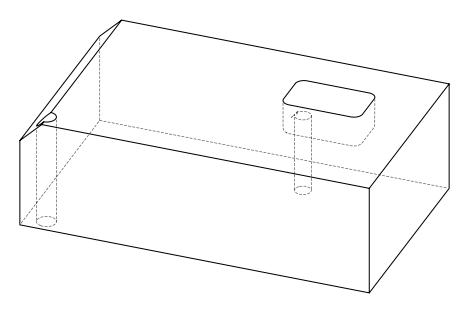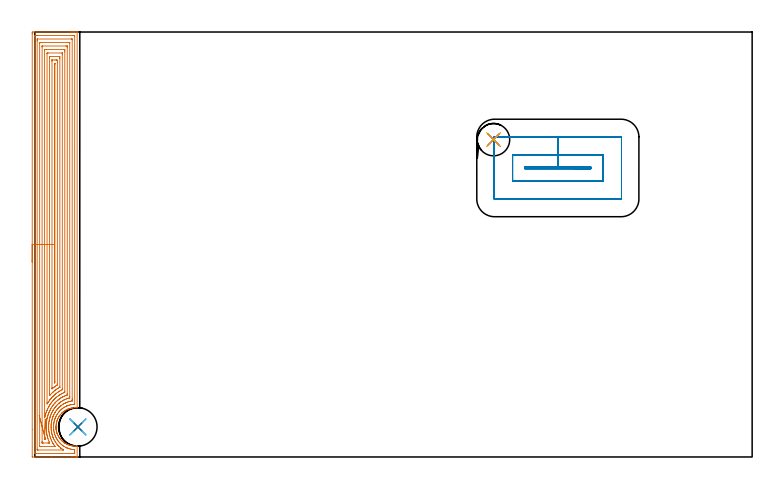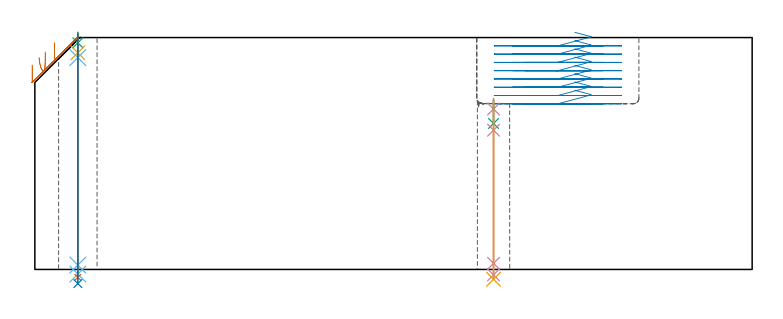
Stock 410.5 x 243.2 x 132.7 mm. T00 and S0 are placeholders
(PLAN: 11 operations, 9 tool changes, 30.1 min)
(1 AREA_MILL | FG_CHAMFER_SURFACE | UGT0205_001 | 19.16 min | 80287 mm3)
(2 MILL_RECTANGULAR_POCKET | POCKET_RECTANGULAR_STRAIGHT | UGT0201_095 | Follow Part, ap 5, ae 75% | 8.11 min | 192234 mm3)
(3 SPOT_DRILL | STEP1HOLE | NXT0321_9005460120000 | 0.05 min | 117 mm3)
(4 SPOT_DRILL_1 | STEP1HOLE_1 | NXT0321_9005460120000 | 0.06 min | 184 mm3)
(5 DRILL_BLIND_HOLE_INTO_CENTER | STEP1HOLE | NXT0301_029 | 0.04 min | 141 mm3)
(6 GUN_DRILL_THROUGH_HOLE | STEP1HOLE | UGT0307_001 | 0.59 min | 2397 mm3)
(7 SPADE_DRILL_TO_ENLARGE_THROUGH_HOLE | STEP1HOLE | UGT0306_004 | 0.56 min | 16025 mm3)
(8 DRILL_TO_ENLARGE_THROUGH_HOLE | STEP1HOLE | UGT0301_053 | 0.57 min | 30620 mm3)
(9 DRILL_BLIND_HOLE_INTO_CENTER_1 | STEP1HOLE_1 | NXT0301_046 | 0.06 min | 359 mm3)
(10 GUN_DRILL_THROUGH_HOLE_1 | STEP1HOLE_1 | UGT0307_003 | 0.49 min | 3224 mm3)
(11 SPADE_DRILL_TO_ENLARGE_THROUGH_HOLE_1 | STEP1HOLE_1 | UGT0306_009 | 0.42 min | 21685 mm3)
(TOOL UGT0205_001 | Chamfer Mill 20 x 3 x 45 deg. | D20 FL50 Z2)
(TOOL UGT0201_095 | End mill 20 mm | D20 R3 FL38 Z4)
(TOOL NXT0321_9005460120000 | NC Spot Drill, 142deg, 12mm, Carbide, Uncoated | D12 PA142 FL30 Z2)
(TOOL NXT0301_029 | Carbide Drill 5.8mm [860.1-0580-017A1-MM 2214] | D5.8 PA140 FL28 Z2)
(TOOL UGT0307_001 | Gun Drill 5 mm | D5 PA130 FL24 Z1)
(TOOL UGT0306_004 | Spade Drill 13.5mm | D13.5 PA132 FL10 Z2)
(TOOL UGT0301_053 | Twist Drill 22 mm | D22 PA118 FL150 Z2)
(TOOL NXT0301_046 | Carbide Drill 7.5mm [860.1-0750-038A1-MM 2214] | D7.5 PA140 FL53 Z2)
(TOOL UGT0307_003 | Gun Drill 7 mm | D7 PA130 FL24 Z1)
(TOOL UGT0306_009 | Spade Drill 18.5mm | D18.5 PA132 FL10 Z2)
(OP 1 AREA_MILL)
G17 G21 G94 G90
T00 M6
G54
G17 G0 G90 X-1.5 Y111.6 S1061 M3
G43 Z142.7 H0
Z117.
G94 G1 Y111.638 Z116.128 F250.
Y111.752 Z115.264
Y111.941 Z114.412
Y112.203 Z113.58
Y112.537 Z112.774
Y112.94 Z112.
Y113.408 Z111.264
Y113.94 Z110.572
Y114.529 Z109.929
Y115.172 Z109.34
Y115.864 Z108.808
Y116.6 Z108.34
Y117.374 Z107.937
Y118.18 Z107.603
Y119.012 Z107.341
Y119.863 Z107.152
Y120.728 Z107.038
Y121.6 Z107.
Y242.181
X-1.499 Y242.588 Z107.001
X-1.495 Y243.069 Z107.003
X-1.492 Y243.191 Z107.006
X-1.019 Y243.2 Z107.478
X20.463 Z128.959
X21.069 Z129.563
X21.625 Z130.122
X21.952 Z130.448
X22.509 Z131.005
X22.836 Z131.331
X23.844 Z132.344
X24.186 Y243.193 Z132.677
X24.197 Y243.191 Z132.688
X24.2 Y243.034 Z132.7
Y28.239 Z132.699
X24.189 Y28.153 Z132.686
X24.185 Y28.146 Z132.682
X23.619 Y28.184 Z132.117
X23.41 Y28.19 Z131.909
X23.119 Y28.185 Z131.617
X22.53 Y28.174 Z131.029
X21.652 Y28.093 Z130.147
X21.511 Y28.069 Z130.005
X21.069 Y27.992 Z129.563
X20.77 Y27.941 Z129.268
X20.329 Y27.84 Z128.828
X19.89 Y27.713 Z128.389
X19.302 Y27.515 Z127.798
X19.166 Y27.469 Z127.663
X19.01 Y27.408 Z127.509
X18.988 Y27.399 Z127.487
X18.86 Y27.343 Z127.356
X18.799 Y27.317 Z127.297
X18.631 Y27.244 Z127.13
X18.568 Y27.217 Z127.067
X18.418 Y27.146 Z126.918
X18.13 Y27.008 Z126.629
X17.739 Y26.799 Z126.236
X17.535 Y26.681 Z126.029
X17.351 Y26.577 Z125.85
X17.25 Y26.512 Z125.75
X17.24 Y26.506 Z125.74
X17.093 Y26.405 Z125.589
X16.943 Y26.304 Z125.443
X16.806 Y26.211 Z125.305
X16.598 Y26.059 Z125.097
X16.371 Y25.894 Z124.868
X16.209 Y25.765 Z124.704
X16.107 Y25.685 Z124.604
X15.527 Y25.167 Z124.026
X15.491 Y25.134 Z123.989
X15.473 Y25.116 Z123.971
X15.147 Y24.793 Z123.645
X14.688 Y24.274 Z123.187
X14.611 Y24.186 Z123.109
X14.371 Y23.885 Z122.87
X14.295 Y23.779 Z122.793
X14.064 Y23.458 Z122.563
X14.012 Y23.381 Z122.511
X13.73 Y22.961 Z122.23
X13.694 Y22.898 Z122.193
X13.492 Y22.542 Z121.989
X13.265 Y22.116 Z121.764
X13.058 Y21.672 Z121.556
X13.025 Y21.595 Z121.523
X12.865 Y21.224 Z121.364
X12.699 Y20.761 Z121.198
X12.68 Y20.702 Z121.18
X12.562 Y20.332 Z121.06
X12.5 Y20.101 Z120.996
X12.44 Y19.886 Z120.938
X12.405 Y19.735 Z120.903
X12.338 Y19.439 Z120.834
X12.324 Y19.363 Z120.82
X12.253 Y18.994 Z120.753
X12.234 Y18.857 Z120.732
X12.188 Y18.547 Z120.688
X12.142 Y18.101 Z120.641
X12.116 Y17.655 Z120.61
X12.115 Y17.577 Z120.607
X12.102 Y17.209 Z120.599
X12.104 Y17.136 Z120.601
X12.111 Y16.941 Z120.603
X12.112 Y16.887 Z120.606
X12.114 Y16.851
X12.115 Y16.763 Z120.61
X12.118 Y16.698 Z120.615
X12.141 Y16.316 Z120.64
X12.153 Y16.204 Z120.651
X12.188 Y15.87 Z120.684
X12.2 Y15.791 Z120.695
X12.207 Y15.732 Z120.704
X12.225 Y15.602 Z120.724
X12.234 Y15.544 Z120.733
X12.251 Y15.424 Z120.749
X12.267 Y15.345 Z120.763
X12.333 Y14.978 Z120.832
X12.435 Y14.531 Z120.935
X12.557 Y14.086 Z121.055
X12.698 Y13.648 Z121.193
X12.731 Y13.559 Z121.224
X12.79 Y13.385 Z121.289
X12.823 Y13.293 Z121.322
X12.859 Y13.194 Z121.356
X12.895 Y13.112 Z121.39
X13.023 Y12.808 Z121.522
X13.05 Y12.745 Z121.549
X13.257 Y12.301 Z121.755
X13.486 Y11.867 Z121.986
X13.585 Y11.693 Z122.085
X13.731 Y11.439 Z122.229
X14.001 Y11.036 Z122.499
X14.052 Y10.959 Z122.55
X14.367 Y10.517 Z122.867
X14.431 Y10.434 Z122.931
X14.487 Y10.362 Z122.987
X14.61 Y10.211 Z123.109
X15.131 Y9.625 Z123.628
X15.491 Y9.262 Z123.988
X15.784 Y8.992 Z124.283
X15.838 Y8.946 Z124.336
X16.082 Y8.733 Z124.582
X16.225 Y8.616 Z124.725
X16.37 Y8.504 Z124.87
X16.651 Y8.301 Z125.15
X16.806 Y8.189 Z125.305
X17.007 Y8.053 Z125.506
X17.25 Y7.887 Z125.749
X17.322 Y7.84 Z125.822
X17.47 Y7.755 Z125.97
X17.723 Y7.609 Z126.223
X17.976 Y7.474 Z126.476
X18.13 Y7.392 Z126.629
X18.418 Y7.254 Z126.917
X18.568 Y7.183 Z127.067
X18.86 Y7.056 Z127.358
X19.01 Y6.991 Z127.509
X19.504 Y6.81 Z128.002
X19.744 Y6.732 Z128.239
X19.891 Y6.683 Z128.388
X20.136 Y6.614 Z128.636
X20.328 Y6.56 Z128.828
X20.769 Y6.459 Z129.269
X21.069 Y6.407 Z129.569
X21.65 Y6.307 Z130.149
X21.952 Y6.279 Z130.45
X22.53 Y6.227 Z131.028
X23.411 Y6.214 Z131.908
X23.719 Y6.224 Z132.216
X23.825 Y6.228 Z132.321
X23.9 Y6.233 Z132.396
X24.175 Y6.253 Z132.67
X24.19 Y6.244 Z132.684
X24.195 Y6.187 Z132.69
X24.2 Y5.971 Z132.7
Y0.165
X24.197 Y0.009 Z132.688
X24.186 Y0.007 Z132.677
X23.844 Y0. Z132.344
X23.49 Z131.989
X22.836 Z131.331
X21.625 Z130.122
X21.069 Z129.563
X9.568 Z118.065
X-1.299 Y0.001 Z107.199
X-1.492 Y0.01 Z107.006
X-1.499 Y0.204 Z106.999
X-1.5 Y15.735 Z107.
Y121.6
X-0.086 Z108.414
X-0.085 Y241.013 Z108.415
X-0.084 Y241.118 Z108.416
X-0.081 Y241.17 Z108.419
X-0.08 Y241.188 Z108.42
X-0.039 Y241.19 Z108.461
X0.356 Y241.198 Z108.856
X0.748 Y241.2 Z109.248
X1.238 Z109.738
X21.952 Z130.452
X22.444 Y241.198 Z130.944
X22.671 Y241.193 Z131.171
X22.779 Y241.189 Z131.279
X22.785 Y240.854 Z131.285
Y240.802
Y30.549
X22.783 Y30.339 Z131.283
X22.781 Y30.234 Z131.281
X22.779 Y30.19 Z131.279
X22.732 Y30.183 Z131.232
X21.952 Y30.124 Z130.452
X21.91 Y30.12 Z130.41
X21.476 Y30.078 Z129.976
X21.128 Y30.017 Z129.628
X21.069 Y30.006 Z129.569
X20.389 Y29.871 Z128.889
X20.185 Y29.823 Z128.685
X19.689 Y29.686 Z128.189
X19.302 Y29.562 Z127.802
X19.022 Y29.467 Z127.522
X18.418 Y29.242 Z126.918
X18.378 Y29.226 Z126.878
X18.282 Y29.185 Z126.782
X17.776 Y28.941 Z126.276
X17.535 Y28.818 Z126.035
X17.195 Y28.635 Z125.695
X16.651 Y28.322 Z125.151
X16.632 Y28.311 Z125.132
X16.603 Y28.292 Z125.103
X16.111 Y27.945 Z124.611
X15.768 Y27.697 Z124.268
X15.599 Y27.569 Z124.099
X15.384 Y27.399 Z123.884
X15.117 Y27.163 Z123.617
X14.884 Y26.953 Z123.384
X14.655 Y26.737 Z123.155
X14.418 Y26.506 Z122.918
X14.215 Y26.289 Z122.715
X14.001 Y26.053 Z122.501
X13.797 Y25.819 Z122.297
X13.624 Y25.613 Z122.124
X13.4 Y25.327 Z121.9
X13.117 Y24.942 Z121.617
X13.026 Y24.812 Z121.526
X12.963 Y24.72 Z121.463
X12.673 Y24.276 Z121.173
X12.408 Y23.827 Z120.908
X12.369 Y23.759 Z120.869
X12.345 Y23.714 Z120.845
X12.234 Y23.5 Z120.734
X12.048 Y23.122 Z120.548
X11.959 Y22.934 Z120.459
X11.77 Y22.51 Z120.27
X11.577 Y22.041 Z120.077
X11.54 Y21.946 Z120.04
X11.515 Y21.875 Z120.015
X11.35 Y21.394 Z119.85
X11.291 Y21.208 Z119.791
X11.274 Y21.148 Z119.774
X11.102 Y20.506 Z119.602
X11.044 Y20.256 Z119.544
X10.943 Y19.774 Z119.443
X10.87 Y19.363 Z119.37
X10.818 Y19.007 Z119.318
X10.758 Y18.47 Z119.258
X10.735 Y18.199 Z119.235
X10.7 Y17.577 Z119.2
X10.691 Y17.394 Z119.191
X10.69 Y17.372 Z119.19
Y17.351
X10.707 Y16.684 Z119.207
X10.721 Y16.427 Z119.221
X10.771 Y15.791 Z119.271
X10.786 Y15.63 Z119.286
X10.809 Y15.445 Z119.309
X10.893 Y14.898 Z119.393
X10.993 Y14.366 Z119.493
X11.077 Y14.005 Z119.577
X11.301 Y13.162 Z119.801
X11.316 Y13.112 Z119.816
X11.35 Y13.008 Z119.85
X11.63 Y12.219 Z120.13
X11.836 Y11.729 Z120.336
X12.025 Y11.327 Z120.525
X12.234 Y10.912 Z120.734
X12.494 Y10.434 Z120.994
X12.594 Y10.261 Z121.094
X12.921 Y9.739 Z121.421
X13.057 Y9.541 Z121.557
X13.117 Y9.456 Z121.617
X13.458 Y8.995 Z121.958
X13.739 Y8.648 Z122.239
X14.001 Y8.348 Z122.501
X14.279 Y8.04 Z122.779
X14.559 Y7.755 Z123.059
X14.884 Y7.445 Z123.384
X15.559 Y6.862 Z124.059
X15.768 Y6.704 Z124.268
X16.33 Y6.294 Z124.83
X16.651 Y6.083 Z125.151
X16.829 Y5.969 Z125.329
X17.535 Y5.583 Z126.035
X18.278 Y5.218 Z126.778
X18.418 Y5.157 Z126.918
X18.606 Y5.076 Z127.106
X19.302 Y4.833 Z127.802
X19.659 Y4.715 Z128.159
X20.185 Y4.577 Z128.685
X20.814 Y4.441 Z129.314
X21.069 Y4.397 Z129.569
X21.439 Y4.338 Z129.939
X21.851 Y4.285 Z130.351
X21.952 Y4.274 Z130.452
X22.778 Y4.183 Z131.278
X22.785 Y3.342 Z131.285
Y3.29
X22.786 Y2.398 Z131.286
X22.785 Y2.187 Z131.285
X22.784 Y2.082 Z131.284
X22.781 Y2.03 Z131.281
X22.78 Y2.012 Z131.28
X22.738 Y2.01 Z131.238
X22.344 Y2.002 Z130.844
X21.952 Y2.001 Z130.452
X21.462 Y2. Z129.962
X0.748 Z109.248
X0.256 Y2.002 Z108.756
X0.029 Y2.007 Z108.529
X-0.079 Y2.011 Z108.421
X-0.085 Y2.346 Z108.415
Y2.398
X-0.086 Y121.6 Z108.414
X1.328 Z109.828
X1.329 Y238.124 Z109.829
Y238.429
X1.333 Y239.017 Z109.833
X1.335 Y239.167 Z109.835
X1.345 Y239.19 Z109.845
X1.39 Y239.195 Z109.89
X1.451 Y239.199 Z109.951
X20.888 Y239.2 Z129.388
X21.069 Y239.198 Z129.569
X21.25 Y239.194 Z129.75
X21.364 Y239.19 Z129.864
X21.367 Y239.118 Z129.867
X21.369 Y239.017 Z129.869
X21.371 Y238.711 Z129.871
Y33.343
X21.37 Y32.756 Z129.87
X21.369 Y32.453 Z129.869
X21.364 Y32.146 Z129.864
X21.359 Y32.08 Z129.859
X21.324 Y32.072 Z129.824
X21.243 Y32.055 Z129.743
X20.189 Y31.86 Z128.689
X19.491 Y31.672 Z127.991
X19.302 Y31.614 Z127.802
X18.822 Y31.455 Z127.322
X18.418 Y31.309 Z126.918
X18.177 Y31.215 Z126.677
X17.594 Y30.97 Z126.094
X17.553 Y30.951 Z126.053
X17.535 Y30.942 Z126.035
X16.966 Y30.652 Z125.466
X16.651 Y30.482 Z125.151
X16.397 Y30.334 Z124.897
X15.97 Y30.078 Z124.47
X15.848 Y29.996 Z124.348
X15.768 Y29.939 Z124.268
X15.331 Y29.626 Z123.831
X14.884 Y29.298 Z123.384
X14.82 Y29.249 Z123.32
X14.74 Y29.185 Z123.24
X14.345 Y28.836 Z122.845
X14.001 Y28.527 Z122.501
X13.879 Y28.414 Z122.379
X13.753 Y28.292 Z122.253
X13.44 Y27.965 Z121.94
X13.117 Y27.615 Z121.617
X13.015 Y27.502 Z121.515
X12.927 Y27.399 Z121.427
X12.614 Y27.015 Z121.114
X12.221 Y26.506 Z120.721
X11.868 Y25.983 Z120.368
X11.622 Y25.613 Z120.122
X11.518 Y25.443 Z120.018
X11.35 Y25.154 Z119.85
X11.197 Y24.875 Z119.697
X11.115 Y24.72 Z119.615
X10.897 Y24.285 Z119.397
X10.683 Y23.827 Z119.183
X10.615 Y23.677 Z119.115
X10.466 Y23.33 Z118.966
X10.355 Y23.047 Z118.855
X10.312 Y22.934 Z118.812
X10.125 Y22.387 Z118.625
X10.011 Y22.041 Z118.511
X9.914 Y21.707 Z118.414
X9.763 Y21.148 Z118.263
X9.727 Y21.003 Z118.227
X9.583 Y20.356 Z118.083
X9.567 Y20.272 Z118.067
X9.564 Y20.256 Z118.064
X9.445 Y19.502 Z117.945
X9.427 Y19.363 Z117.927
X9.353 Y18.702 Z117.853
X9.333 Y18.47 Z117.833
X9.3 Y17.863 Z117.8
X9.287 Y17.577 Z117.787
Y16.983
X9.292 Y16.684 Z117.792
X9.328 Y16.049 Z117.828
X9.349 Y15.791 Z117.849
X9.423 Y15.06 Z117.923
X9.446 Y14.898 Z117.946
X9.583 Y14.046 Z118.083
X9.591 Y14.005 Z118.091
X9.592 Y13.996 Z118.092
X9.705 Y13.504 Z118.205
X9.804 Y13.112 Z118.304
X9.884 Y12.808 Z118.384
X10.056 Y12.219 Z118.556
X10.301 Y11.494 Z118.801
X10.364 Y11.327 Z118.864
X10.466 Y11.07 Z118.966
X10.749 Y10.434 Z119.249
X11.009 Y9.885 Z119.509
X11.193 Y9.541 Z119.693
X11.35 Y9.258 Z119.85
X11.72 Y8.648 Z120.22
X12.234 Y7.886 Z120.734
X12.326 Y7.755 Z120.826
X12.612 Y7.373 Z121.112
X13.046 Y6.862 Z121.546
X13.117 Y6.783 Z121.617
X13.504 Y6.364 Z122.004
X13.896 Y5.969 Z122.396
X14.001 Y5.873 Z122.501
X14.792 Y5.169 Z123.292
X14.884 Y5.095 Z123.384
X14.909 Y5.076 Z123.409
X15.768 Y4.467 Z124.268
X16.186 Y4.183 Z124.686
X16.459 Y4.01 Z124.959
X16.13 Y4.004 Z124.63
X15.948 Y4.001 Z124.448
X1.812 Y4. Z110.312
X1.631 Y4.002 Z110.131
X1.45 Y4.006 Z109.95
X1.336 Y4.01 Z109.836
X1.333 Y4.082 Z109.833
X1.331 Y4.183 Z109.831
X1.329 Y4.489 Z109.829
X1.328 Y121.6 Z109.828
X2.743 Z111.243
Y237.
X2.744 Y237.095 Z111.244
X2.747 Y237.153 Z111.247
X2.749 Y237.18 Z111.249
X2.761 Y237.19 Z111.261
X3.429 Y237.2 Z111.929
X19.332 Z127.832
X19.735 Y237.195 Z128.235
X19.935 Y237.19 Z128.435
X19.951 Y237.187 Z128.451
X19.953 Y237.172 Z128.453
X19.956 Y237.136 Z128.456
X19.957 Y237.085 Z128.457
Y236.568
Y34.773
X19.956 Y34.542 Z128.456
X19.952 Y33.885 Z128.452
X19.95 Y33.843 Z128.45
X19.921 Y33.833 Z128.421
X19.848 Y33.809 Z128.348
X19.687 Y33.765 Z128.187
X19.247 Y33.649 Z127.747
X18.619 Y33.446 Z127.119
X18.418 Y33.375 Z126.918
X17.971 Y33.208 Z126.471
X17.535 Y33.031 Z126.035
X17.344 Y32.949 Z125.844
X16.919 Y32.756 Z125.419
X16.739 Y32.667 Z125.239
X16.651 Y32.621 Z125.151
X16.161 Y32.358 Z124.661
X15.768 Y32.125 Z124.268
X15.336 Y31.863 Z123.836
X15.066 Y31.679 Z123.566
X14.884 Y31.55 Z123.384
X14.551 Y31.307 Z123.051
X14.098 Y30.97 Z122.598
X14.044 Y30.927 Z122.544
X14.001 Y30.89 Z122.501
X13.572 Y30.51 Z122.072
X13.117 Y30.105 Z121.617
X13.103 Y30.092 Z121.603
X13.088 Y30.078 Z121.588
X12.665 Y29.641 Z121.165
X12.237 Y29.185 Z120.737
X12.234 Y29.181 Z120.734
X11.831 Y28.699 Z120.331
X11.502 Y28.292 Z120.002
X11.436 Y28.205 Z119.936
X11.35 Y28.089 Z119.85
X11.065 Y27.687 Z119.565
X10.865 Y27.399 Z119.365
X10.706 Y27.157 Z119.206
X10.466 Y26.782 Z118.966
X10.364 Y26.61 Z118.864
X10.304 Y26.506 Z118.804
X10.049 Y26.035 Z118.549
X9.827 Y25.613 Z118.327
X9.745 Y25.449 Z118.245
X9.583 Y25.11 Z118.083
X9.462 Y24.843 Z117.962
X9.409 Y24.72 Z117.909
X9.201 Y24.214 Z117.701
X9.049 Y23.827 Z117.549
X8.957 Y23.567 Z117.457
X8.738 Y22.934 Z117.238
X8.729 Y22.905 Z117.229
X8.699 Y22.811 Z117.199
X8.533 Y22.21 Z117.033
X8.489 Y22.041 Z116.989
X8.357 Y21.495 Z116.857
X8.282 Y21.148 Z116.782
X8.202 Y20.759 Z116.702
X8.117 Y20.256 Z116.617
X8.075 Y19.993 Z116.575
X7.994 Y19.363 Z116.494
X7.976 Y19.201 Z116.476
X7.912 Y18.47 Z116.412
X7.905 Y18.379 Z116.405
X7.869 Y17.577 Z116.369
X7.868 Y17.524 Z116.368
X7.873 Y16.684 Z116.373
X7.874 Y16.625 Z116.374
X7.923 Y15.791 Z116.423
X7.931 Y15.675 Z116.431
X8.01 Y14.898 Z116.51
X8.035 Y14.677 Z116.535
X8.143 Y14.005 Z116.643
X8.21 Y13.607 Z116.71
X8.311 Y13.112 Z116.811
X8.466 Y12.455 Z116.966
X8.529 Y12.219 Z117.029
X8.699 Y11.609 Z117.199
X8.787 Y11.327 Z117.287
X8.83 Y11.195 Z117.33
X9.099 Y10.434 Z117.599
X9.379 Y9.746 Z117.879
X9.47 Y9.541 Z117.97
X9.583 Y9.296 Z118.083
X9.903 Y8.648 Z118.403
X10.271 Y7.952 Z118.771
X10.39 Y7.755 Z118.89
X10.466 Y7.633 Z118.966
X10.972 Y6.862 Z119.472
X11.35 Y6.314 Z119.85
X11.485 Y6.124 Z119.985
X11.515 Y6.082 Z120.015
X11.543 Y6.04 Z120.043
X11.561 Y6.011 Z120.061
X11.319 Y6. Z119.819
X3.368 Z111.868
X2.965 Y6.005 Z111.465
X2.765 Y6.01 Z111.265
X2.749 Y6.013 Z111.249
X2.747 Y6.028 Z111.247
X2.744 Y6.064 Z111.244
X2.743 Y6.115 Z111.243
Y6.632
Y121.6
X4.157 Z112.657
Y234.678
X4.159 Y234.805 Z112.659
X4.164 Y235.057 Z112.664
X4.168 Y235.191 Z112.668
X4.202 Y235.193 Z112.702
X4.282 Y235.197 Z112.782
X4.525 Y235.199 Z113.025
X17.777 Y235.2 Z126.277
X18.418 Y235.195 Z126.918
X18.509 Y235.193 Z127.009
X18.53 Y235.191 Z127.03
X18.536 Y235.098 Z127.036
X18.539 Y234.93 Z127.039
X18.542 Y234.678 Z127.042
X18.543 Y234.552 Z127.043
Y36.076
X18.542 Y35.824 Z127.042
X18.54 Y35.656 Z127.04
X18.536 Y35.522 Z127.036
X18.531 Y35.482 Z127.031
X18.41 Y35.435 Z126.91
X17.765 Y35.202 Z126.265
X17.535 Y35.112 Z126.035
X17.135 Y34.946 Z125.635
X16.651 Y34.734 Z125.151
X16.52 Y34.674 Z125.02
X16.246 Y34.542 Z124.746
X15.931 Y34.377 Z124.431
X15.768 Y34.287 Z124.268
X15.365 Y34.056 Z123.865
X14.884 Y33.769 Z123.384
X14.81 Y33.724 Z123.31
X14.694 Y33.649 Z123.194
X14.285 Y33.362 Z122.785
X14.001 Y33.158 Z122.501
X13.771 Y32.988 Z122.271
X13.464 Y32.756 Z121.964
X13.272 Y32.599 Z121.772
X13.117 Y32.467 Z121.617
X12.798 Y32.186 Z121.298
X12.437 Y31.863 Z120.937
X12.332 Y31.764 Z120.832
X12.234 Y31.668 Z120.734
X11.891 Y31.317 Z120.391
X11.56 Y30.97 Z120.06
X11.459 Y30.86 Z119.959
X11.35 Y30.737 Z119.85
X11.049 Y30.382 Z119.549
X10.794 Y30.078 Z119.294
X10.649 Y29.893 Z119.149
X10.466 Y29.656 Z118.966
X10.267 Y29.386 Z118.767
X10.123 Y29.185 Z118.623
X9.902 Y28.862 Z118.402
X9.583 Y28.391 Z118.083
X9.544 Y28.331 Z118.044
X9.52 Y28.292 Z118.02
X9.215 Y27.771 Z117.715
X9.004 Y27.399 Z117.504
X8.896 Y27.2 Z117.396
X8.699 Y26.826 Z117.199
X8.593 Y26.614 Z117.093
X8.541 Y26.506 Z117.041
X8.313 Y26.003 Z116.813
X8.14 Y25.613 Z116.64
X8.044 Y25.383 Z116.544
X7.816 Y24.825 Z116.316
X7.787 Y24.749 Z116.287
X7.777 Y24.72 Z116.277
X7.563 Y24.083 Z116.063
X7.48 Y23.827 Z115.98
X7.351 Y23.404 Z115.851
X7.217 Y22.934 Z115.717
X7.157 Y22.708 Z115.657
X6.991 Y22.041 Z115.491
X6.979 Y21.994 Z115.479
X6.932 Y21.777 Z115.432
X6.829 Y21.253 Z115.329
X6.81 Y21.148 Z115.31
X6.704 Y20.486 Z115.204
X6.671 Y20.256 Z115.171
X6.601 Y19.698 Z115.101
X6.566 Y19.363 Z115.066
X6.525 Y18.881 Z115.025
X6.497 Y18.47 Z114.997
X6.476 Y18.038 Z114.976
X6.459 Y17.577 Z114.959
Y17.162
X6.463 Y16.684 Z114.963
X6.481 Y16.247 Z114.981
X6.507 Y15.791 Z115.007
X6.545 Y15.29 Z115.045
X6.583 Y14.898 Z115.083
X6.647 Y14.294 Z115.147
X6.691 Y14.005 Z115.191
X6.815 Y13.231 Z115.315
X6.837 Y13.112 Z115.337
X6.932 Y12.626 Z115.432
X7.026 Y12.219 Z115.526
X7.057 Y12.094 Z115.557
X7.262 Y11.327 Z115.762
X7.391 Y10.863 Z115.891
X7.525 Y10.434 Z116.025
X7.833 Y9.524 Z116.333
X8.201 Y8.648 Z116.701
X8.474 Y8.019 Z116.974
X8.45 Y8.007 Z116.95
X7.816 Y8.002 Z116.316
X7.573 Y8. Z116.073
X4.923 Z113.423
X4.282 Y8.004 Z112.782
X4.191 Y8.007 Z112.691
X4.17 Y8.009 Z112.67
X4.164 Y8.102 Z112.664
X4.16 Y8.269 Z112.66
X4.158 Y8.522 Z112.658
X4.157 Y8.648 Z112.657
Y121.6
X5.571 Z114.071
X5.572 Y232.766 Z114.072
X5.573 Y233.008 Z114.073
X5.576 Y233.128 Z114.076
X5.578 Y233.18 Z114.078
X5.628 Y233.192 Z114.128
X6.049 Y233.196 Z114.549
X6.504 Y233.2 Z115.004
X16.651 Y233.199 Z125.151
X17.109 Y233.196 Z125.609
X17.121 Y233.19 Z125.621
X17.124 Y233.181 Z125.624
X17.127 Y232.766 Z125.627
X17.129 Y232.284 Z125.629
Y231.873
X17.128 Y37.631 Z125.628
X17.126 Y37.221 Z125.626
X17.124 Y37.101 Z125.624
X17.122 Y37.047 Z125.622
X17.064 Y37.019 Z125.564
X16.918 Y36.951 Z125.418
X16.651 Y36.832 Z125.151
X16.307 Y36.675 Z124.807
X15.768 Y36.422 Z124.268
X15.704 Y36.392 Z124.204
X15.58 Y36.328 Z124.08
X15.129 Y36.08 Z123.629
X14.884 Y35.94 Z123.384
X14.571 Y35.752 Z123.071
X14.056 Y35.435 Z122.556
X14.023 Y35.413 Z122.523
X14.001 Y35.397 Z122.501
X13.505 Y35.043 Z122.005
X13.117 Y34.763 Z121.617
X12.991 Y34.669 Z121.491
X12.826 Y34.542 Z121.326
X12.5 Y34.272 Z121.
X12.234 Y34.045 Z120.734
X12.024 Y33.861 Z120.524
X11.787 Y33.649 Z120.287
X11.561 Y33.436 Z120.061
X11.35 Y33.232 Z119.85
X11.115 Y32.994 Z119.615
X10.885 Y32.756 Z119.385
X10.683 Y32.537 Z119.183
X10.466 Y32.297 Z118.966
X10.266 Y32.066 Z118.766
X10.094 Y31.863 Z118.594
X9.864 Y31.579 Z118.364
X9.583 Y31.226 Z118.083
X9.473 Y31.082 Z117.973
X9.39 Y30.97 Z117.89
X9.102 Y30.563 Z117.602
X8.762 Y30.078 Z117.262
X8.736 Y30.04 Z117.236
X8.699 Y29.983 Z117.199
X8.394 Y29.494 Z116.894
X8.205 Y29.185 Z116.705
X8.061 Y28.936 Z116.561
X7.816 Y28.501 Z116.316
X7.743 Y28.366 Z116.243
X7.704 Y28.292 Z116.204
X7.445 Y27.773 Z115.945
X7.266 Y27.399 Z115.766
X7.16 Y27.169 Z115.66
X6.932 Y26.664 Z115.432
X6.885 Y26.553 Z115.385
X6.866 Y26.506 Z115.366
X6.634 Y25.915 Z115.134
X6.518 Y25.613 Z115.018
X6.395 Y25.263 Z114.895
X6.21 Y24.72 Z114.71
X6.17 Y24.598 Z114.67
X6.049 Y24.207 Z114.549
X5.965 Y23.912 Z114.465
X5.941 Y23.827 Z114.441
X5.86 Y23.52 Z114.36
X5.779 Y23.207 Z114.279
X5.711 Y22.934 Z114.211
X5.686 Y22.835 Z114.186
X5.603 Y22.492 Z114.103
X5.592 Y22.447 Z114.092
X5.578 Y22.49 Z114.078
X5.575 Y22.52 Z114.075
X5.572 Y22.934 Z114.072
X5.571 Y23.237 Z114.071
Y121.6
X6.985 Z115.485
X6.986 Y230.926 Z115.486
X6.987 Y230.98 Z115.487
X6.992 Y231.181 Z115.492
X7.382 Y231.193 Z115.882
X7.6 Y231.199 Z116.1
X15.647 Z124.147
X15.669 Y231.198 Z124.169
X15.688 Y231.195 Z124.188
X15.705 Y231.191 Z124.205
X15.708 Y231.168 Z124.208
X15.713 Y231.035 Z124.213
X15.714 Y230.98 Z124.214
X15.715 Y230.141 Z124.215
X15.714 Y39.007 Z124.214
X15.711 Y38.587 Z124.211
X15.709 Y38.536 Z124.209
X15.706 Y38.517 Z124.206
X15.687 Y38.505 Z124.187
X15.606 Y38.461 Z124.106
X14.884 Y38.094 Z123.384
X14.332 Y37.779 Z122.832
X14.001 Y37.583 Z122.501
X13.778 Y37.446 Z122.278
X13.424 Y37.221 Z121.924
X13.117 Y37.005 Z121.617
X12.725 Y36.724 Z121.225
X12.234 Y36.365 Z120.734
X12.212 Y36.349 Z120.712
X12.184 Y36.328 Z120.684
X11.727 Y35.947 Z120.227
X11.35 Y35.625 Z119.85
X11.249 Y35.537 Z119.749
X11.136 Y35.435 Z119.636
X10.789 Y35.109 Z119.289
X10.466 Y34.799 Z118.966
X10.338 Y34.672 Z118.838
X10.212 Y34.542 Z118.712
X9.907 Y34.214 Z118.407
X9.583 Y33.86 Z118.083
X9.484 Y33.749 Z117.984
X9.398 Y33.649 Z117.898
X9.081 Y33.264 Z117.581
X8.699 Y32.797 Z117.199
X8.681 Y32.774 Z117.181
X8.667 Y32.756 Z117.167
X8.306 Y32.261 Z116.806
X8.018 Y31.863 Z116.518
X7.935 Y31.743 Z116.435
X7.816 Y31.568 Z116.316
X7.579 Y31.209 Z116.079
X7.423 Y30.97 Z115.923
X7.346 Y30.851 Z115.846
X7.228 Y30.672 Z115.728
X6.992 Y30.316 Z115.492
X6.986 Y30.916 Z115.486
Y30.97
X6.985 Y121.6 Z115.485
X8.4 Z116.9
Y228.302
X8.402 Y228.603 Z116.902
X8.407 Y229.195 Z116.907
X8.694 Y229.2 Z117.194
X13.995 Z122.495
X14.293 Y229.195 Z122.793
X14.297 Y228.896 Z122.797
X14.3 Y228.302 Z122.8
Y227.999
Y40.047
X14.298 Y39.973 Z122.798
X14.295 Y39.938 Z122.795
X14.292 Y39.925 Z122.792
X14.26 Y39.899 Z122.76
X14.094 Y39.805 Z122.594
X14.001 Y39.75 Z122.501
X13.537 Y39.475 Z122.037
X13.117 Y39.219 Z121.617
X12.987 Y39.138 Z121.487
X12.785 Y39.007 Z121.285
X12.459 Y38.778 Z120.959
X12.234 Y38.617 Z120.734
X11.944 Y38.406 Z120.444
X11.548 Y38.114 Z120.048
X11.437 Y38.026 Z119.937
X11.35 Y37.955 Z119.85
X10.953 Y37.622 Z119.453
X10.484 Y37.221 Z118.984
X10.466 Y37.205 Z118.966
X10.015 Y36.784 Z118.515
X9.583 Y36.369 Z118.083
X9.562 Y36.349 Z118.062
X8.699 Y35.428 Z117.199
X8.407 Y35.151 Z116.907
X8.403 Y35.435 Z116.903
X8.401 Y35.737 Z116.901
X8.4 Y36.328 Z116.9
Y36.631
Y121.6
X9.814 Z118.314
X9.815 Y226.516 Z118.315
X9.819 Y227.171 Z118.319
X9.82 Y227.188 Z118.32
X9.833 Y227.191 Z118.333
X9.874 Y227.196 Z118.374
X9.959 Y227.199 Z118.459
X11.557 Y227.2 Z120.057
X12.234 Y227.198 Z120.734
X12.444 Y227.196 Z120.944
X12.879 Y227.178 Z121.379
X12.884 Y226.751 Z121.384
X12.886 Y225.623 Z121.386
Y41.919
X12.884 Y41.685 Z121.384
X12.881 Y41.356 Z121.381
X12.879 Y41.279 Z121.379
X12.829 Y41.24 Z121.329
X12.737 Y41.177 Z121.237
X12.145 Y40.792 Z120.645
X11.679 Y40.46 Z120.179
X11.35 Y40.224 Z119.85
X11.164 Y40.088 Z119.664
X10.912 Y39.899 Z119.412
X10.663 Y39.701 Z119.163
X10.466 Y39.541 Z118.966
X10.178 Y39.298 Z118.678
X9.834 Y39.007 Z118.334
X9.829 Y39.006 Z118.329
X9.821 Y39.007 Z118.321
X9.818 Y39.275 Z118.318
X9.815 Y39.665 Z118.315
X9.814 Y121.6 Z118.314
X11.228 Z119.728
Y224.73
X11.229 Y224.852 Z119.729
X11.233 Y224.977 Z119.733
X11.241 Y225.19 Z119.741
X11.35 Y225.196 Z119.85
X11.416 Z119.916
X11.456 Y225.193 Z119.956
X11.462 Y225.192 Z119.962
X11.465 Y225.169 Z119.965
X11.468 Y225.1 Z119.968
X11.471 Y224.853 Z119.971
X11.472 Y224.73 Z119.972
X11.471 Y43.349 Z119.971
X11.465 Y42.578 Z119.965
X11.408 Y42.519 Z119.908
X11.35 Y42.473 Z119.85
X11.301 Y42.439 Z119.801
X11.242 Y42.402 Z119.742
X11.235 Y42.456 Z119.735
X11.231 Y42.578 Z119.731
X11.229 Y42.7 Z119.729
X11.228 Y43.471 Z119.728
Y121.6
Y122.472 Z119.766
Y123.336 Z119.88
Y124.188 Z120.069
Y125.02 Z120.331
Y125.826 Z120.665
Y126.6 Z121.068
Y127.336 Z121.536
Y128.028 Z122.068
Y128.671 Z122.657
Y129.26 Z123.3
Y129.791 Z123.992
Y130.26 Z124.728
Y130.663 Z125.502
Y130.997 Z126.308
Y131.259 Z127.14
Y131.448 Z127.991
Y131.562 Z128.856
Y131.6 Z129.728
G0 Z142.7
X2.449 Y23.777
Z121.274
G1 X2.514 Y23.531 Z120.439
X2.598 Y23.217 Z119.63
X2.699 Y22.835 Z118.852
X2.818 Y22.389 Z118.111
X2.952 Y21.883 Z117.414
X3.102 Y21.32 Z116.764
X3.266 Y20.704 Z116.169
X3.442 Y20.041 Z115.63
X3.63 Y19.334 Z115.154
X3.828 Y18.59 Z114.743
X4.034 Y17.815 Z114.401
X4.247 Y17.013 Z114.131
X4.466 Y16.192 Z113.933
X4.688 Y15.358 Z113.81
X4.912 Y14.516 Z113.763
X5.136 Y13.673 Z113.792
X5.358 Y12.836 Z113.898
X5.578 Y12.011 Z114.078
X5.651 Y11.729 Z114.151
X5.752 Y11.327 Z114.252
X5.857 Y10.915 Z114.357
X5.959 Y10.525 Z114.459
X6.083 Y10.079 Z114.583
X6.092 Y10.04 Z114.592
X6.098 Y10.009 Z114.598
X6.088 Y10.007 Z114.588
X6.049 Y10.004 Z114.549
X5.591 Z114.091
X5.579 Y10.01 Z114.079
X5.576 Y10.019 Z114.076
X5.572 Y10.281 Z114.072
X5.571 Y10.434 Z114.071
X5.572 Y11.848 Z114.072
X5.574 Y11.925 Z114.074
X5.578 Y12.011 Z114.078
X5.613 Y12.88 Z114.151
X5.647 Y13.739 Z114.299
X5.681 Y14.581 Z114.522
X5.714 Y15.402 Z114.818
X5.746 Y16.193 Z115.184
X5.777 Y16.949 Z115.618
X5.806 Y17.665 Z116.115
X5.833 Y18.335 Z116.674
X5.857 Y18.953 Z117.289
X5.88 Y19.516 Z117.955
X5.9 Y20.018 Z118.668
X5.918 Y20.456 Z119.422
X5.933 Y20.827 Z120.212
X5.945 Y21.128 Z121.03
X5.954 Y21.357 Z121.872
X5.961 Y21.511 Z122.731
X5.964 Y21.59 Z123.6
Y21.593 Z124.472
G0 Z142.7
M5
M2
(OP 2 MILL_RECTANGULAR_POCKET)
G17 G21 G94 G90
T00 M6
G54
G17 G0 G90 X309.023 Y165. S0 M3
G43 Z142.7 H0
Z135.7
G94 G1 X318.2 Z133.241 F250.
Y165.8 Z133.027
X299.3 Z127.962
X280.4 F500.
Y165.
X318.2
Y165.8
X299.3
Y172.8
X273.4
Y158.
X325.2
Y172.8
X299.3
Y183.3
X263.1
G3 X262.9 Y183.1 R0.2
G1 Y147.7
G3 X263.1 Y147.5 R0.2
G1 X335.5
G3 X335.7 Y147.7 R0.2
G1 Y183.1
G3 X335.5 Y183.3 R0.2
G1 X299.3
X298.3
G0 X309.023 Y165. Z130.962
G1 X318.2 Z128.504 F250.
Y165.8 Z128.289
X299.3 Z123.225
X280.4 F500.
Y165.
X318.2
Y165.8
X299.3
Y172.8
X273.4
Y158.
X325.2
Y172.8
X299.3
Y183.3
X263.1
G3 X262.9 Y183.1 R0.2
G1 Y147.7
G3 X263.1 Y147.5 R0.2
G1 X335.5
G3 X335.7 Y147.7 R0.2
G1 Y183.1
G3 X335.5 Y183.3 R0.2
G1 X299.3
X298.3
G0 X309.023 Y165. Z126.225
G1 X318.2 Z123.766 F250.
Y165.8 Z123.552
X299.3 Z118.487
X280.4 F500.
Y165.
X318.2
Y165.8
X299.3
Y172.8
X273.4
Y158.
X325.2
Y172.8
X299.3
Y183.3
X263.1
G3 X262.9 Y183.1 R0.2
G1 Y147.7
G3 X263.1 Y147.5 R0.2
G1 X335.5
G3 X335.7 Y147.7 R0.2
G1 Y183.1
G3 X335.5 Y183.3 R0.2
G1 X299.3
X298.3
G0 X309.023 Y165. Z121.487
G1 X318.2 Z119.029 F250.
Y165.8 Z118.814
X299.3 Z113.75
X280.4 F500.
Y165.
X318.2
Y165.8
X299.3
Y172.8
X273.4
Y158.
X325.2
Y172.8
X299.3
Y183.3
X263.1
G3 X262.9 Y183.1 R0.2
G1 Y147.7
G3 X263.1 Y147.5 R0.2
G1 X335.5
G3 X335.7 Y147.7 R0.2
G1 Y183.1
G3 X335.5 Y183.3 R0.2
G1 X299.3
X298.3
G0 X309.023 Y165. Z116.75
G1 X318.2 Z114.291 F250.
Y165.8 Z114.077
X299.3 Z109.012
X280.4 F500.
Y165.
X318.2
Y165.8
X299.3
Y172.8
X273.4
Y158.
X325.2
Y172.8
X299.3
Y183.3
X263.1
G3 X262.9 Y183.1 R0.2
G1 Y147.7
G3 X263.1 Y147.5 R0.2
G1 X335.5
G3 X335.7 Y147.7 R0.2
G1 Y183.1
G3 X335.5 Y183.3 R0.2
G1 X299.3
X298.3
G0 X309.023 Y165. Z112.012
G1 X318.2 Z109.554 F250.
Y165.8 Z109.339
X299.3 Z104.275
X280.4 F500.
Y165.
X318.2
Y165.8
X299.3
Y172.8
X273.4
Y158.
X325.2
Y172.8
X299.3
Y183.3
X263.1
G3 X262.9 Y183.1 R0.2
G1 Y147.7
G3 X263.1 Y147.5 R0.2
G1 X335.5
G3 X335.7 Y147.7 R0.2
G1 Y183.1
G3 X335.5 Y183.3 R0.2
G1 X299.3
X298.3
G0 X309.023 Y165. Z107.275
G1 X318.2 Z104.816 F250.
Y165.8 Z104.602
X299.3 Z99.537
X280.4 F500.
Y165.
X318.2
Y165.8
X299.3
Y172.8
X273.4
Y158.
X325.2
Y172.8
X299.3
Y183.3
X263.1
G3 X262.9 Y183.1 R0.2
G1 Y147.7
G3 X263.1 Y147.5 R0.2
G1 X335.5
G3 X335.7 Y147.7 R0.2
G1 Y183.1
G3 X335.5 Y183.3 R0.2
G1 X299.3
X298.3
G0 X309.023 Y165. Z102.537
G1 X318.2 Z100.079 F250.
Y165.8 Z99.864
X299.3 Z94.8
X280.4 F500.
Y165.
X318.2
Y165.8
X299.3
Y172.8
X273.4
Y158.
X325.2
Y172.8
X299.3
Y183.3
X263.1
G3 X262.9 Y183.1 R0.2
G1 Y147.7
G3 X263.1 Y147.5 R0.2
G1 X335.5
G3 X335.7 Y147.7 R0.2
G1 Y183.1
G3 X335.5 Y183.3 R0.2
G1 X299.3
X298.3
G0 Z142.7
M5
M2
(OP 3 SPOT_DRILL)
G17 G21 G94 G90
T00 M6
G54
G17 G0 G90 X24.6 Y17.2 S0 M3
G43 Z142.7 H0
G94 G81 G98 Z129.7 F250. R135.7
G80
M5
M2
(OP 4 SPOT_DRILL_1)
G17 G21 G94 G90
T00 M6
G54
G17 G0 G90 X262.5 Y181.6 S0 M3
G43 Z142.7 H0
G94 G81 G98 Z91.8 F250. R97.8
G80
M5
M2
(OP 5 DRILL_BLIND_HOLE_INTO_CENTER)
G17 G21 G94 G90
T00 M6
G54
G17 G0 G90 X24.6 Y17.2 S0 M3
G43 Z142.7 H1
G94 G81 G98 Z124. F250. R134.7
G80
M5
M2
(OP 6 GUN_DRILL_THROUGH_HOLE)
G17 G21 G94 G90
T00 M6
G54
G17 G0 G90 X24.6 Y17.2 M8
G43 Z142.7 H0
Z130.19
S716 M3
G94 G1 Z121.244 F125. M26
G4 X.084
Z2.5 F250.
G4 X.084
Z-2.666 F125.
G4 X.084
M5
M9
G0 Z130.19
Z142.7
M2
(OP 7 SPADE_DRILL_TO_ENLARGE_THROUGH_HOLE)
G17 G21 G94 G90
T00 M6
G54
G17 G0 G90 X24.6 Y17.2 S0 M3
G43 Z142.7 H0
G94 G73 G98 Z-4.505 F250. Q12.473 R134.7
G80
M5
M2
(OP 8 DRILL_TO_ENLARGE_THROUGH_HOLE)
G17 G21 G94 G90
T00 M6
G54
G17 G0 G90 X24.6 Y17.2 S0 M3
G43 Z142.7 H0
G94 G73 G98 Z-8.109 F250. Q20.116 R134.7
G80
M5
M2
(OP 9 DRILL_BLIND_HOLE_INTO_CENTER_1)
G17 G21 G94 G90
T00 M6
G54
G17 G0 G90 X262.5 Y181.6 S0 M3
G43 Z142.7 H1
G94 G81 G98 Z83.55 F250. R96.8
G80
M5
M2
(OP 10 GUN_DRILL_THROUGH_HOLE_1)
G17 G21 G94 G90
T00 M6
G54
G17 G0 G90 X262.5 Y181.6 M8
G43 Z142.7 H0
Z94.641
S716 M3
G94 G1 Z79.692 F125. M26
G4 X.084
Z3.5 F250.
G4 X.084
Z-3.132 F125.
G4 X.084
M5
M9
G0 Z94.641
Z142.7
M2
(OP 11 SPADE_DRILL_TO_ENLARGE_THROUGH_HOLE_1)
G17 G21 G94 G90
T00 M6
G54
G17 G0 G90 X262.5 Y181.6 S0 M3
G43 Z142.7 H0
G94 G73 G98 Z-5.618 F250. Q16.736 R96.8
G80
M5
M2
